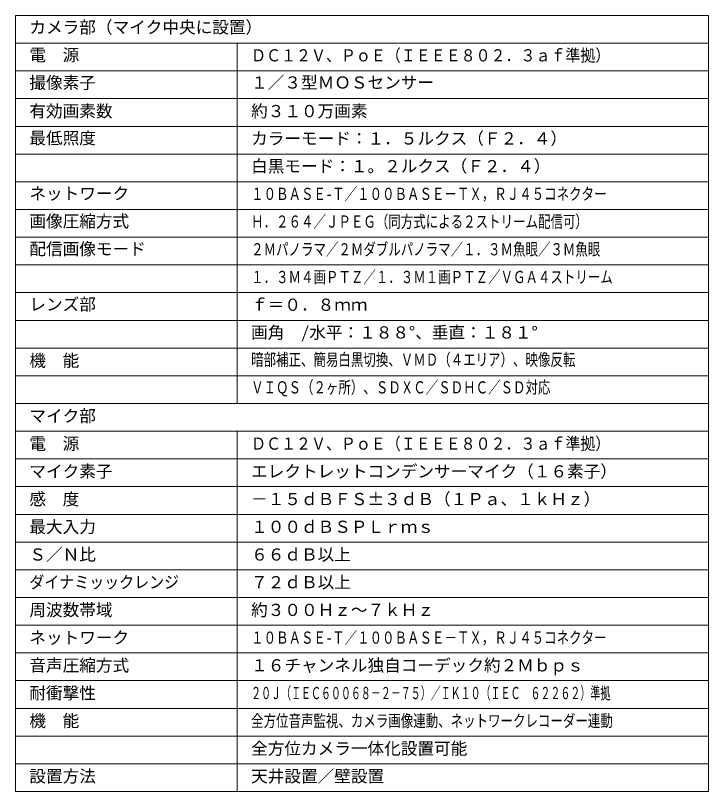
# Model space of a CAD drawing. Units: millimetres, scale not verified. Extents: x -63 to 62, y -116 to 117.
# Drawn here: x -62.5 to 62.5, y -116.4 to 23.6 of the extents above; entities that cross this region are included whole.
import ezdxf
from ezdxf.enums import TextEntityAlignment as Align

# ---------------------------------------------------------------- set-up
doc = ezdxf.new("R2010")
doc.units = ezdxf.units.MM
doc.header["$LTSCALE"] = 0.125
doc.layers.add('0-4_MOJI1', color=7, linetype='Continuous')
doc.layers.add('0-5_WAKU', color=1, linetype='Continuous', lineweight=18)
doc.styles.add('ＭＳ ゴシック', font='')
doc.styles.get('ＭＳ ゴシック').set_extended_font_data('MS Gothic')

msp = doc.modelspace()

# ---------------------------------------------------------------- linework, layer by layer
at = {"layer": '0-5_WAKU', "color": 4}
for p, q in [((-62.5007, 23.6342), (-62.5007, -116.3658)), ((-62.5007, 23.6342), (62.4993, 23.6342)), ((62.4993, -116.3658), (62.4993, 23.6342)), ((-22.5007, -46.3658), (-22.5007, 18.6342)), ((-22.5007, -116.3658), (-22.5007, -51.3658)), ((-62.5007, -116.3658), (62.4993, -116.3658))]:
    msp.add_line(p, q, dxfattribs=at)
at = {"layer": '0-5_WAKU'}
for p, q in [((-62.5007, 18.6342), (62.4993, 18.6342)), ((-62.5007, 13.6342), (62.4993, 13.6342)), ((-62.5007, 8.6342), (62.4993, 8.6342)), ((-62.5007, 3.6342), (62.4993, 3.6342)), ((-62.5007, -1.3658), (62.4993, -1.3658)), ((-62.5007, -6.3658), (62.4993, -6.3658)), ((-62.5007, -11.3658), (62.4993, -11.3658)), ((-62.5007, -16.3658), (62.4993, -16.3658)), ((-62.5007, -21.3658), (62.4993, -21.3658)), ((-62.5007, -26.3658), (62.4993, -26.3658)), ((-62.5007, -31.3658), (62.4993, -31.3658)), ((-62.5007, -36.3658), (62.4993, -36.3658)), ((-62.5007, -41.3658), (62.4993, -41.3658)), ((-62.5007, -46.3658), (62.4993, -46.3658)), ((-62.5007, -51.3658), (62.4993, -51.3658)), ((-62.5007, -56.3658), (62.4993, -56.3658)), ((-62.5007, -61.3658), (62.4993, -61.3658)), ((62.4993, -66.3658), (-62.5007, -66.3658)), ((-62.5007, -71.3658), (62.4993, -71.3658)), ((-62.5007, -76.3658), (62.4993, -76.3658)), ((-62.5007, -81.3658), (62.4993, -81.3658)), ((-62.5007, -86.3658), (62.4993, -86.3658)), ((-62.5007, -91.3658), (62.4993, -91.3658)), ((-62.5007, -96.3658), (62.4993, -96.3658)), ((-62.5007, -101.3658), (62.4993, -101.3658)), ((-62.5007, -106.3658), (62.4993, -106.3658)), ((-62.5007, -111.3658), (62.4993, -111.3658))]:
    msp.add_line(p, q, dxfattribs=at)

# ---------------------------------------------------------------- texts
at = {"layer": '0-4_MOJI1', "style": 'ＭＳ ゴシック'}
for s, p in [('カメラ部（マイク中央に設置）', (-60.0007, 19.7593)), ('電\u3000源', (-60.0007, 14.7593)), ('撮像素子', (-60.0007, 9.7628)), ('１／３型ＭＯＳセンサー', (-20.0007, 9.7901)), ('有効画素数', (-60.0007, 4.6342)), ('約３１０万画素', (-20.0007, 4.6342)), ('最低照度', (-60.0007, -0.2338)), ('カラーモード：１．５ルクス（Ｆ２．４）', (-20.0007, -0.3027)), ('白黒モード：１。２ルクス（Ｆ２．４）', (-20.0007, -5.3027)), ('ネットワーク', (-60.0007, -10.2338)), ('画像圧縮方式', (-60.0007, -15.2338)), ('配信画像モード', (-60.0007, -20.2338)), ('レンズ部', (-60.0007, -30.2338)), ('ｆ＝０．８ｍｍ', (-20.0007, -30.3027)), ('画角\u3000/水平：１８８°、垂直：１８１°', (-20.0007, -35.3027)), ('機\u3000能', (-60.0007, -40.3658)), ('マイク部', (-60.0007, -50.3658)), ('電\u3000源', (-60.0007, -55.3658)), ('マイク素子', (-60.0007, -60.3658)), ('エレクトレットコンデンサーマイク（１６素子）', (-20.0007, -60.3658)), ('感\u3000度', (-60.0007, -65.3658)), ('－１５ｄＢＦＳ±３ｄＢ（１Ｐａ、１ｋＨｚ）', (-20.0007, -65.3658)), ('最大入力', (-60.0007, -70.3658)), ('１００ｄＢＳＰＬｒｍｓ', (-20.0007, -70.3658)), ('Ｓ／Ｎ比', (-60.0007, -75.3658)), ('６６ｄＢ以上', (-20.0007, -75.3658)), ('７２ｄＢ以上', (-20.0007, -80.3658)), ('周波数帯域', (-60.0007, -85.3658)), ('約３００Ｈｚ～７ｋＨｚ', (-20.0007, -85.3658)), ('ネットワーク', (-60.0007, -90.3658)), ('音声圧縮方式', (-60.0007, -95.3658)), ('１６チャンネル独自コーデック約２Ｍｂｐｓ', (-20.0007, -95.3658)), ('耐衝撃性', (-60.0007, -100.3658)), ('機\u3000能', (-60.0007, -105.3658)), ('全方位カメラ一体化設置可能', (-20.0007, -110.3658)), ('設置方法', (-60.0007, -115.3658)), ('天井設置／壁設置', (-20.0007, -115.3658))]:
    msp.add_text(s, height=2.199, dxfattribs=at).set_placement(p, align=Align.BOTTOM_LEFT)
for s, width, p in [('ＤＣ１２Ｖ、ＰｏＥ（ＩＥＥＥ８０２．３ａｆ準拠）', 0.9, (-20.0007, 14.6905)), ('１０ＢＡＳＥ-Ｔ／１００ＢＡＳＥ－ＴＸ，ＲＪ４５コネクター', 0.75, (-20.0007, -10.3027)), ('Ｈ．２６４／ＪＰＥＧ（同方式による２ストリーム配信可）', 0.75, (-20.0007, -15.3027)), ('２Ｍパノラマ／２Ｍダブルパノラマ／１．３Ｍ魚眼／３Ｍ魚眼', 0.75, (-20.0007, -20.3027)), ('１．３Ｍ４画ＰＴＺ／１．３Ｍ１画ＰＴＺ／ＶＧＡ４ストリーム', 0.75, (-20.0007, -25.3027)), ('暗部補正、簡易白黒切換、ＶＭＤ（４エリア）、映像反転', 0.75, (-20.0007, -40.2099)), ('ＶＩＱＳ（２ヶ所）、ＳＤＸＣ／ＳＤＨＣ／ＳＤ対応', 0.75, (-20.0007, -45.2099)), ('ＤＣ１２Ｖ、ＰｏＥ（ＩＥＥＥ８０２．３ａｆ準拠）', 0.9, (-20.0007, -55.3658)), ('ダイナミッックレンジ', 0.9, (-60.0007, -80.3658)), ('１０ＢＡＳＥ-Ｔ／１００ＢＡＳＥ－ＴＸ，ＲＪ４５コネクター', 0.75, (-20.0007, -90.3658)), ('２０Ｊ（ＩＥＣ６００６８－２－７５）／ＩＫ１０（ＩＥＣ\u3000６２２６２）準拠', 0.6, (-20.0007, -100.3658)), ('全方位音声監視、カメラ画像連動、ネットワークレコーダー連動', 0.75, (-20.0007, -105.3658))]:
    msp.add_text(s, height=2.199, dxfattribs=dict(at, width=width)).set_placement(p, align=Align.BOTTOM_LEFT)

doc.saveas('drawing.dxf')
